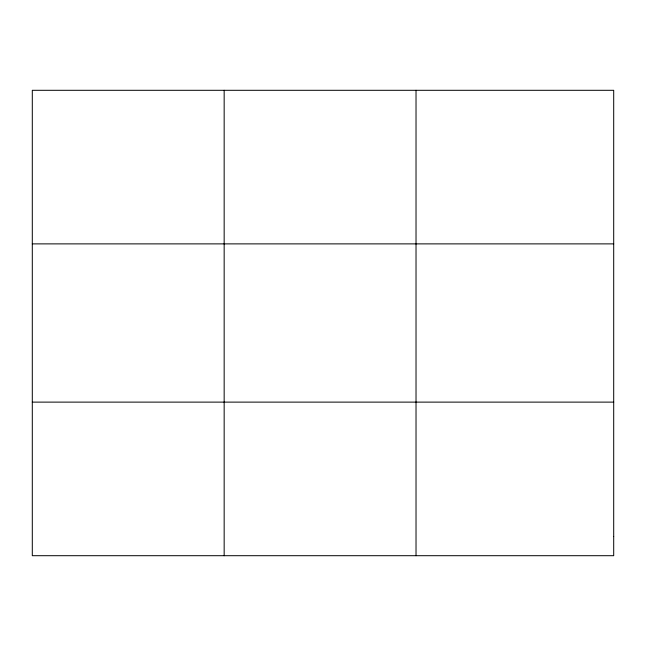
<?xml version="1.0" encoding="UTF-8"?>
<svg xmlns="http://www.w3.org/2000/svg" width="646" height="646" viewBox="0 0 646 646"><rect width="100%" height="100%" fill="white"/><g stroke="black" fill="none" stroke-linecap="round" stroke-linejoin="round"><path stroke-width="0.97" d="M224.162 90.303L224.162 555.697M416.024 90.303L416.024 555.697M32.3 243.881L613.7 243.881M32.3 402.119L613.7 402.119M613.7 536.495L613.7 555.697L32.3 555.697L32.3 90.303L613.7 90.303L613.7 536.495"/></g></svg>
